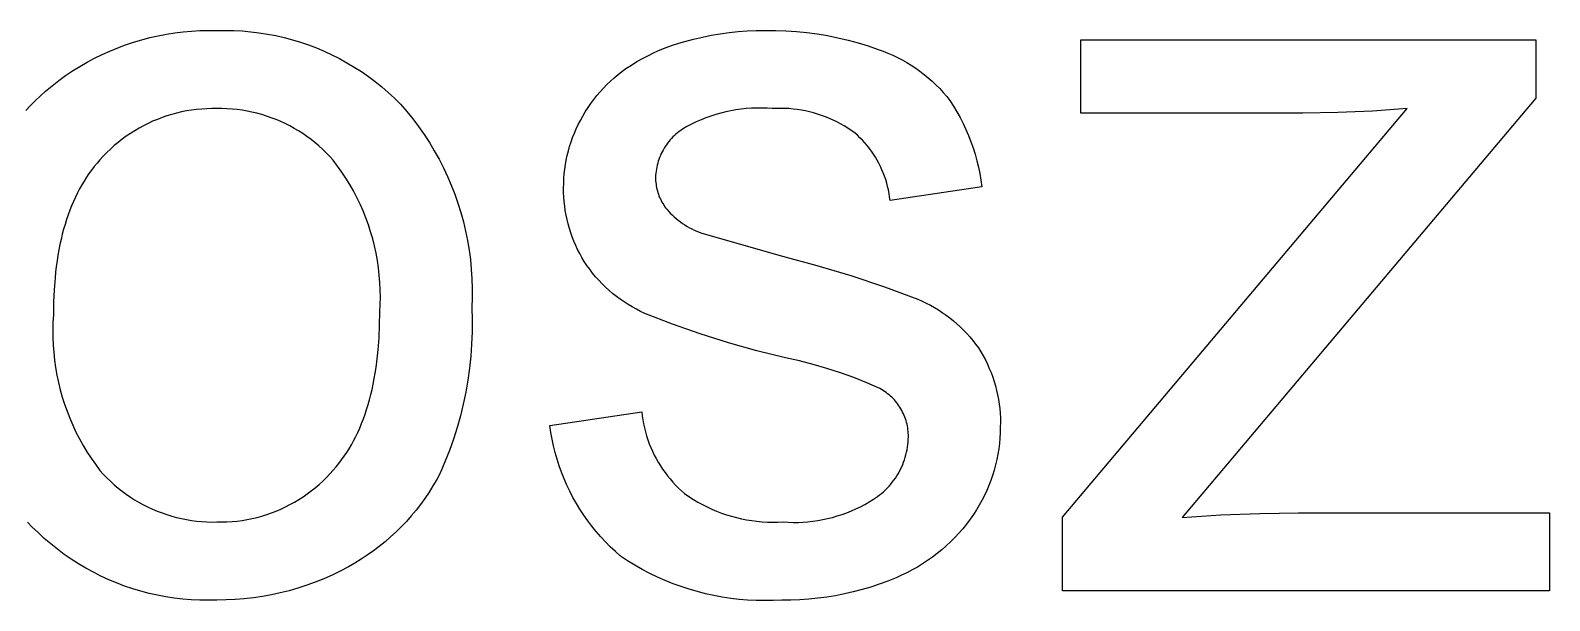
# Model space of a CAD drawing. Header units: millimetres. Extents: x -962 to 3068, y -237 to 2578.
# Drawn here: x 2024.3 to 2077.6, y -60.5 to -40.5 of the extents above; entities that cross this region are included whole.
import ezdxf

# ---------------------------------------------------------------- set-up
doc = ezdxf.new("R2010")
doc.units = ezdxf.units.MM
doc.header["$MEASUREMENT"] = 0
doc.layers.add('Domyślny', color=7, linetype='Continuous', true_color=0x000000)

msp = doc.modelspace()

# ---------------------------------------------------------------- linework, layer by layer
at = {"layer": 'Domyślny'}
for p, q in [((2027.636, -41.037), (2027.917, -40.942)), ((2027.917, -40.942), (2028.201, -40.858)), ((2028.201, -40.858), (2028.487, -40.782)), ((2028.487, -40.782), (2028.776, -40.717)), ((2028.776, -40.717), (2029.067, -40.661)), ((2029.067, -40.661), (2029.36, -40.615)), ((2029.36, -40.615), (2029.654, -40.578)), ((2029.654, -40.578), (2029.949, -40.552)), ((2029.949, -40.552), (2030.245, -40.535)), ((2030.245, -40.535), (2030.541, -40.528)), ((2030.541, -40.528), (2030.837, -40.531)), ((2030.837, -40.531), (2031.135, -40.526)), ((2031.135, -40.526), (2031.432, -40.531)), ((2031.432, -40.531), (2031.73, -40.546)), ((2031.73, -40.546), (2032.026, -40.572)), ((2032.026, -40.572), (2032.321, -40.608)), ((2032.321, -40.608), (2032.615, -40.654)), ((2032.615, -40.654), (2032.908, -40.71)), ((2032.908, -40.71), (2033.198, -40.777)), ((2033.198, -40.777), (2033.485, -40.853)), ((2033.485, -40.853), (2033.77, -40.94)), ((2033.77, -40.94), (2034.052, -41.036)), ((2046.817, -41.051), (2047.035, -40.981)), ((2047.035, -40.981), (2047.255, -40.919)), ((2047.255, -40.919), (2047.56, -40.836)), ((2047.56, -40.836), (2047.868, -40.763)), ((2047.868, -40.763), (2048.178, -40.7)), ((2048.178, -40.7), (2048.489, -40.646)), ((2048.489, -40.646), (2048.802, -40.603)), ((2048.802, -40.603), (2049.117, -40.57)), ((2049.117, -40.57), (2049.432, -40.547)), ((2049.432, -40.547), (2049.748, -40.534)), ((2049.748, -40.534), (2050.064, -40.531)), ((2050.064, -40.531), (2050.432, -40.53)), ((2050.432, -40.53), (2050.799, -40.541)), ((2050.799, -40.541), (2051.166, -40.565)), ((2051.166, -40.565), (2051.532, -40.601)), ((2051.532, -40.601), (2051.897, -40.65)), ((2051.897, -40.65), (2052.26, -40.71)), ((2052.26, -40.71), (2052.62, -40.783)), ((2052.62, -40.783), (2052.978, -40.868)), ((2052.978, -40.868), (2053.333, -40.965)), ((2053.333, -40.965), (2053.684, -41.073)), ((2061.139, -43.433), (2061.139, -40.854)), ((2061.139, -40.854), (2077.101, -40.854)), ((2077.101, -40.854), (2077.101, -42.909)), ((2026.287, -41.645), (2026.548, -41.505)), ((2026.548, -41.505), (2026.814, -41.375)), ((2026.814, -41.375), (2027.084, -41.253)), ((2027.084, -41.253), (2027.358, -41.14)), ((2027.358, -41.14), (2027.636, -41.037)), ((2034.052, -41.036), (2034.33, -41.142)), ((2034.33, -41.142), (2034.604, -41.258)), ((2034.604, -41.258), (2034.874, -41.383)), ((2034.874, -41.383), (2035.139, -41.518)), ((2035.139, -41.518), (2035.4, -41.661)), ((2045.572, -41.623), (2045.771, -41.51)), ((2045.771, -41.51), (2045.974, -41.404)), ((2045.974, -41.404), (2046.18, -41.305)), ((2046.18, -41.305), (2046.39, -41.213)), ((2046.39, -41.213), (2046.602, -41.129)), ((2046.602, -41.129), (2046.817, -41.051)), ((2053.684, -41.073), (2054.032, -41.194)), ((2054.032, -41.194), (2054.206, -41.256)), ((2054.206, -41.256), (2054.377, -41.324)), ((2054.377, -41.324), (2054.546, -41.398)), ((2054.546, -41.398), (2054.712, -41.478)), ((2054.712, -41.478), (2054.876, -41.564)), ((2054.876, -41.564), (2055.037, -41.655)), ((2025.532, -42.115), (2025.779, -41.95)), ((2025.779, -41.95), (2026.03, -41.793)), ((2026.03, -41.793), (2026.287, -41.645)), ((2035.4, -41.661), (2035.656, -41.814)), ((2035.656, -41.814), (2035.906, -41.975)), ((2035.906, -41.975), (2036.15, -42.145)), ((2044.776, -42.192), (2044.909, -42.08)), ((2044.909, -42.08), (2045.046, -41.972)), ((2045.046, -41.972), (2045.187, -41.869)), ((2045.187, -41.869), (2045.378, -41.743)), ((2045.378, -41.743), (2045.572, -41.623)), ((2055.037, -41.655), (2055.194, -41.751)), ((2055.194, -41.751), (2055.348, -41.853)), ((2055.348, -41.853), (2055.498, -41.96)), ((2055.498, -41.96), (2055.645, -42.072)), ((2055.645, -42.072), (2055.787, -42.189)), ((2024.829, -42.657), (2025.057, -42.469)), ((2025.057, -42.469), (2025.292, -42.288)), ((2025.292, -42.288), (2025.532, -42.115)), ((2036.15, -42.145), (2036.388, -42.323)), ((2036.388, -42.323), (2036.62, -42.51)), ((2036.62, -42.51), (2036.845, -42.704)), ((2044.281, -42.684), (2044.399, -42.555)), ((2044.399, -42.555), (2044.52, -42.43)), ((2044.52, -42.43), (2044.646, -42.309)), ((2044.646, -42.309), (2044.776, -42.192)), ((2055.787, -42.189), (2055.926, -42.311)), ((2055.926, -42.311), (2056.06, -42.438)), ((2056.06, -42.438), (2056.19, -42.569)), ((2056.19, -42.569), (2056.316, -42.704)), ((2024.137, -43.34), (2024.302, -43.161)), ((2024.302, -43.161), (2024.472, -42.988)), ((2024.472, -42.988), (2024.647, -42.82)), ((2024.647, -42.82), (2024.829, -42.657)), ((2036.845, -42.704), (2037.064, -42.906)), ((2037.064, -42.906), (2037.275, -43.116)), ((2037.275, -43.116), (2037.496, -43.371)), ((2043.856, -43.236), (2043.955, -43.093)), ((2043.955, -43.093), (2044.059, -42.953)), ((2044.059, -42.953), (2044.168, -42.817)), ((2044.168, -42.817), (2044.281, -42.684)), ((2056.316, -42.704), (2056.437, -42.844)), ((2056.437, -42.844), (2056.552, -42.987)), ((2056.552, -42.987), (2056.677, -43.183)), ((2077.101, -42.909), (2066.585, -55.385)), ((2028.749, -43.649), (2028.585, -43.718)), ((2028.916, -43.586), (2028.749, -43.649)), ((2029.084, -43.528), (2028.916, -43.586)), ((2029.254, -43.476), (2029.084, -43.528)), ((2029.426, -43.43), (2029.254, -43.476)), ((2029.6, -43.39), (2029.426, -43.43)), ((2029.774, -43.355), (2029.6, -43.39)), ((2029.95, -43.326), (2029.774, -43.355)), ((2030.126, -43.303), (2029.95, -43.326)), ((2030.304, -43.287), (2030.126, -43.303)), ((2030.481, -43.276), (2030.304, -43.287)), ((2030.659, -43.271), (2030.481, -43.276)), ((2030.837, -43.272), (2030.659, -43.271)), ((2031.014, -43.272), (2030.837, -43.272)), ((2031.191, -43.277), (2031.014, -43.272)), ((2031.368, -43.289), (2031.191, -43.277)), ((2031.544, -43.307), (2031.368, -43.289)), ((2031.72, -43.33), (2031.544, -43.307)), ((2031.894, -43.359), (2031.72, -43.33)), ((2032.068, -43.394), (2031.894, -43.359)), ((2032.24, -43.435), (2032.068, -43.394)), ((2032.411, -43.482), (2032.24, -43.435)), ((2032.58, -43.535), (2032.411, -43.482)), ((2032.747, -43.593), (2032.58, -43.535)), ((2032.913, -43.656), (2032.747, -43.593)), ((2033.076, -43.726), (2032.913, -43.656)), ((2037.496, -43.371), (2037.709, -43.634)), ((2037.709, -43.634), (2037.912, -43.903)), ((2043.512, -43.832), (2043.587, -43.685)), ((2043.587, -43.685), (2043.672, -43.533)), ((2043.672, -43.533), (2043.761, -43.383)), ((2043.761, -43.383), (2043.856, -43.236)), ((2047.819, -43.666), (2047.652, -43.74)), ((2047.989, -43.598), (2047.819, -43.666)), ((2048.16, -43.536), (2047.989, -43.598)), ((2048.334, -43.48), (2048.16, -43.536)), ((2048.509, -43.43), (2048.334, -43.48)), ((2048.687, -43.386), (2048.509, -43.43)), ((2048.865, -43.349), (2048.687, -43.386)), ((2049.045, -43.317), (2048.865, -43.349)), ((2049.226, -43.292), (2049.045, -43.317)), ((2049.407, -43.273), (2049.226, -43.292)), ((2049.589, -43.26), (2049.407, -43.273)), ((2049.772, -43.254), (2049.589, -43.26)), ((2049.954, -43.253), (2049.772, -43.254)), ((2050.136, -43.26), (2049.954, -43.253)), ((2050.319, -43.272), (2050.136, -43.26)), ((2050.465, -43.265), (2050.319, -43.272)), ((2050.611, -43.263), (2050.465, -43.265)), ((2050.758, -43.266), (2050.611, -43.263)), ((2050.904, -43.274), (2050.758, -43.266)), ((2051.05, -43.287), (2050.904, -43.274)), ((2051.196, -43.304), (2051.05, -43.287)), ((2051.341, -43.327), (2051.196, -43.304)), ((2051.485, -43.354), (2051.341, -43.327)), ((2051.628, -43.386), (2051.485, -43.354)), ((2051.77, -43.423), (2051.628, -43.386)), ((2051.91, -43.464), (2051.77, -43.423)), ((2052.049, -43.51), (2051.91, -43.464)), ((2052.187, -43.561), (2052.049, -43.51)), ((2052.322, -43.616), (2052.187, -43.561)), ((2052.456, -43.676), (2052.322, -43.616)), ((2052.588, -43.74), (2052.456, -43.676)), ((2056.677, -43.183), (2056.796, -43.383)), ((2056.796, -43.383), (2056.908, -43.587)), ((2056.908, -43.587), (2057.013, -43.795)), ((2060.494, -57.619), (2072.586, -43.272)), ((2068.933, -43.433), (2061.139, -43.433)), ((2070.152, -43.411), (2068.933, -43.433)), ((2071.37, -43.357), (2070.152, -43.411)), ((2072.586, -43.272), (2071.37, -43.357)), ((2027.804, -44.142), (2027.657, -44.243)), ((2027.955, -44.047), (2027.804, -44.142)), ((2028.108, -43.957), (2027.955, -44.047)), ((2028.264, -43.872), (2028.108, -43.957)), ((2028.424, -43.792), (2028.264, -43.872)), ((2028.585, -43.718), (2028.424, -43.792)), ((2033.236, -43.8), (2033.076, -43.726)), ((2033.394, -43.88), (2033.236, -43.8)), ((2033.549, -43.965), (2033.394, -43.88)), ((2033.702, -44.056), (2033.549, -43.965)), ((2033.851, -44.151), (2033.702, -44.056)), ((2033.997, -44.252), (2033.851, -44.151)), ((2037.912, -43.903), (2038.106, -44.18)), ((2038.106, -44.18), (2038.29, -44.463)), ((2043.315, -44.285), (2043.376, -44.132)), ((2043.376, -44.132), (2043.441, -43.981)), ((2043.441, -43.981), (2043.512, -43.832)), ((2046.886, -44.218), (2046.835, -44.268)), ((2046.94, -44.169), (2046.886, -44.218)), ((2046.994, -44.123), (2046.94, -44.169)), ((2047.051, -44.078), (2046.994, -44.123)), ((2047.109, -44.036), (2047.051, -44.078)), ((2047.168, -43.995), (2047.109, -44.036)), ((2047.327, -43.904), (2047.168, -43.995)), ((2047.488, -43.819), (2047.327, -43.904)), ((2047.652, -43.74), (2047.488, -43.819)), ((2052.717, -43.809), (2052.588, -43.74)), ((2052.845, -43.881), (2052.717, -43.809)), ((2052.969, -43.958), (2052.845, -43.881)), ((2053.091, -44.04), (2052.969, -43.958)), ((2053.211, -44.125), (2053.091, -44.04)), ((2053.304, -44.208), (2053.211, -44.125)), ((2053.394, -44.294), (2053.304, -44.208)), ((2057.013, -43.795), (2057.111, -44.005)), ((2057.111, -44.005), (2057.202, -44.219)), ((2057.202, -44.219), (2057.287, -44.436)), ((2027.105, -44.692), (2026.977, -44.815)), ((2027.237, -44.572), (2027.105, -44.692)), ((2027.374, -44.458), (2027.237, -44.572)), ((2027.514, -44.348), (2027.374, -44.458)), ((2027.657, -44.243), (2027.514, -44.348)), ((2034.139, -44.357), (2033.997, -44.252)), ((2034.278, -44.467), (2034.139, -44.357)), ((2034.413, -44.582), (2034.278, -44.467)), ((2034.544, -44.701), (2034.413, -44.582)), ((2034.671, -44.824), (2034.544, -44.701)), ((2038.29, -44.463), (2038.464, -44.752)), ((2038.464, -44.752), (2038.629, -45.047)), ((2043.125, -44.916), (2043.165, -44.756)), ((2043.165, -44.756), (2043.21, -44.598)), ((2043.21, -44.598), (2043.26, -44.441)), ((2043.26, -44.441), (2043.315, -44.285)), ((2046.489, -44.726), (2046.456, -44.79)), ((2046.526, -44.664), (2046.489, -44.726)), ((2046.564, -44.603), (2046.526, -44.664)), ((2046.604, -44.543), (2046.564, -44.603)), ((2046.646, -44.485), (2046.604, -44.543)), ((2046.691, -44.428), (2046.646, -44.485)), ((2046.737, -44.373), (2046.691, -44.428)), ((2046.785, -44.32), (2046.737, -44.373)), ((2046.835, -44.268), (2046.785, -44.32)), ((2053.481, -44.383), (2053.394, -44.294)), ((2053.565, -44.475), (2053.481, -44.383)), ((2053.645, -44.57), (2053.565, -44.475)), ((2053.723, -44.667), (2053.645, -44.57)), ((2053.797, -44.768), (2053.723, -44.667)), ((2057.287, -44.436), (2057.364, -44.655)), ((2057.364, -44.655), (2057.434, -44.877)), ((2026.633, -45.189), (2026.536, -45.307)), ((2026.733, -45.075), (2026.633, -45.189)), ((2026.853, -44.943), (2026.733, -45.075)), ((2026.977, -44.815), (2026.853, -44.943)), ((2034.794, -44.952), (2034.671, -44.824)), ((2034.912, -45.083), (2034.794, -44.952)), ((2035.069, -45.289), (2034.912, -45.083)), ((2035.22, -45.501), (2035.069, -45.289)), ((2038.629, -45.047), (2038.783, -45.348)), ((2043.039, -45.403), (2043.062, -45.24)), ((2043.062, -45.24), (2043.091, -45.078)), ((2043.091, -45.078), (2043.125, -44.916)), ((2046.281, -45.261), (2046.266, -45.331)), ((2046.299, -45.191), (2046.281, -45.261)), ((2046.319, -45.122), (2046.299, -45.191)), ((2046.342, -45.054), (2046.319, -45.122)), ((2046.367, -44.986), (2046.342, -45.054)), ((2046.394, -44.92), (2046.367, -44.986)), ((2046.424, -44.854), (2046.394, -44.92)), ((2046.456, -44.79), (2046.424, -44.854)), ((2053.867, -44.87), (2053.797, -44.768)), ((2053.934, -44.975), (2053.867, -44.87)), ((2053.997, -45.083), (2053.934, -44.975)), ((2054.057, -45.192), (2053.997, -45.083)), ((2054.112, -45.303), (2054.057, -45.192)), ((2057.434, -44.877), (2057.496, -45.101)), ((2057.496, -45.101), (2057.551, -45.326)), ((2026.179, -45.815), (2026.098, -45.951)), ((2026.264, -45.683), (2026.179, -45.815)), ((2026.351, -45.554), (2026.264, -45.683)), ((2026.442, -45.429), (2026.351, -45.554)), ((2026.536, -45.307), (2026.442, -45.429)), ((2035.363, -45.717), (2035.22, -45.501)), ((2035.499, -45.938), (2035.363, -45.717)), ((2038.783, -45.348), (2038.926, -45.653)), ((2038.926, -45.653), (2039.06, -45.963)), ((2043.002, -45.896), (2043.009, -45.731)), ((2043.009, -45.731), (2043.021, -45.567)), ((2043.021, -45.567), (2043.039, -45.403)), ((2046.228, -45.616), (2046.225, -45.688)), ((2046.225, -45.688), (2046.225, -45.748)), ((2046.225, -45.748), (2046.228, -45.808)), ((2046.234, -45.544), (2046.228, -45.616)), ((2046.228, -45.808), (2046.233, -45.868)), ((2046.242, -45.473), (2046.234, -45.544)), ((2046.253, -45.402), (2046.242, -45.473)), ((2046.266, -45.331), (2046.253, -45.402)), ((2054.164, -45.417), (2054.112, -45.303)), ((2054.212, -45.532), (2054.164, -45.417)), ((2054.256, -45.648), (2054.212, -45.532)), ((2054.296, -45.766), (2054.256, -45.648)), ((2054.332, -45.886), (2054.296, -45.766)), ((2057.551, -45.326), (2057.599, -45.554)), ((2057.599, -45.554), (2057.639, -45.783)), ((2057.639, -45.783), (2057.672, -46.013)), ((2025.945, -46.234), (2025.874, -46.381)), ((2026.02, -46.091), (2025.945, -46.234)), ((2026.098, -45.951), (2026.02, -46.091)), ((2035.627, -46.163), (2035.499, -45.938)), ((2035.747, -46.393), (2035.627, -46.163)), ((2039.06, -45.963), (2039.182, -46.278)), ((2039.182, -46.278), (2039.294, -46.597)), ((2043, -46.061), (2043.002, -45.896)), ((2043.001, -46.22), (2043, -46.061)), ((2043.008, -46.38), (2043.001, -46.22)), ((2046.233, -45.868), (2046.24, -45.928)), ((2046.24, -45.928), (2046.249, -45.987)), ((2046.249, -45.987), (2046.26, -46.046)), ((2046.26, -46.046), (2046.273, -46.105)), ((2046.273, -46.105), (2046.288, -46.163)), ((2046.288, -46.163), (2046.305, -46.22)), ((2046.305, -46.22), (2046.323, -46.277)), ((2046.323, -46.277), (2046.344, -46.334)), ((2046.344, -46.334), (2046.367, -46.389)), ((2054.363, -46.006), (2054.332, -45.886)), ((2054.391, -46.128), (2054.363, -46.006)), ((2054.414, -46.25), (2054.391, -46.128)), ((2054.433, -46.373), (2054.414, -46.25)), ((2057.672, -46.013), (2054.448, -46.497)), ((2025.678, -46.842), (2025.619, -47.004)), ((2025.74, -46.685), (2025.678, -46.842)), ((2025.805, -46.531), (2025.74, -46.685)), ((2025.874, -46.381), (2025.805, -46.531)), ((2035.86, -46.626), (2035.747, -46.393)), ((2035.965, -46.863), (2035.86, -46.626)), ((2036.062, -47.104), (2035.965, -46.863)), ((2039.294, -46.597), (2039.394, -46.919)), ((2043.02, -46.539), (2043.008, -46.38)), ((2043.037, -46.697), (2043.02, -46.539)), ((2043.059, -46.855), (2043.037, -46.697)), ((2043.087, -47.012), (2043.059, -46.855)), ((2046.367, -46.389), (2046.392, -46.444)), ((2046.392, -46.444), (2046.418, -46.498)), ((2046.418, -46.498), (2046.447, -46.551)), ((2046.447, -46.551), (2046.477, -46.603)), ((2046.477, -46.603), (2046.509, -46.654)), ((2046.509, -46.654), (2046.543, -46.703)), ((2046.543, -46.703), (2046.578, -46.752)), ((2046.578, -46.752), (2046.615, -46.799)), ((2046.615, -46.799), (2046.677, -46.87)), ((2046.677, -46.87), (2046.742, -46.939)), ((2054.448, -46.497), (2054.433, -46.373)), ((2025.511, -47.337), (2025.462, -47.508)), ((2025.563, -47.168), (2025.511, -47.337)), ((2025.619, -47.004), (2025.563, -47.168)), ((2036.15, -47.347), (2036.062, -47.104)), ((2036.231, -47.594), (2036.15, -47.347)), ((2039.394, -46.919), (2039.484, -47.245)), ((2039.484, -47.245), (2039.562, -47.573)), ((2043.12, -47.168), (2043.087, -47.012)), ((2043.158, -47.323), (2043.12, -47.168)), ((2043.201, -47.476), (2043.158, -47.323)), ((2046.742, -46.939), (2046.809, -47.006)), ((2046.809, -47.006), (2046.877, -47.07)), ((2046.877, -47.07), (2046.948, -47.133)), ((2046.948, -47.133), (2047.021, -47.192)), ((2047.021, -47.192), (2047.096, -47.25)), ((2047.096, -47.25), (2047.173, -47.305)), ((2047.173, -47.305), (2047.252, -47.357)), ((2047.252, -47.357), (2047.332, -47.406)), ((2047.332, -47.406), (2047.414, -47.453)), ((2025.372, -47.863), (2025.333, -48.046)), ((2025.415, -47.684), (2025.372, -47.863)), ((2025.462, -47.508), (2025.415, -47.684)), ((2036.303, -47.843), (2036.231, -47.594)), ((2036.366, -48.094), (2036.303, -47.843)), ((2039.562, -47.573), (2039.629, -47.904)), ((2039.629, -47.904), (2039.684, -48.237)), ((2043.249, -47.628), (2043.201, -47.476)), ((2043.303, -47.779), (2043.249, -47.628)), ((2043.361, -47.927), (2043.303, -47.779)), ((2043.424, -48.073), (2043.361, -47.927)), ((2047.414, -47.453), (2047.498, -47.497)), ((2047.498, -47.497), (2047.582, -47.539)), ((2047.582, -47.539), (2047.669, -47.577)), ((2047.669, -47.577), (2047.756, -47.613)), ((2047.756, -47.613), (2047.845, -47.645)), ((2047.845, -47.645), (2050.676, -48.457)), ((2025.263, -48.422), (2025.232, -48.615)), ((2025.296, -48.232), (2025.263, -48.422)), ((2025.333, -48.046), (2025.296, -48.232)), ((2036.421, -48.348), (2036.366, -48.094)), ((2036.468, -48.603), (2036.421, -48.348)), ((2039.684, -48.237), (2039.728, -48.572)), ((2043.492, -48.218), (2043.424, -48.073)), ((2043.565, -48.359), (2043.492, -48.218)), ((2043.642, -48.499), (2043.565, -48.359)), ((2050.676, -48.457), (2051.881, -48.778)), ((2025.181, -49.013), (2025.161, -49.217)), ((2025.205, -48.812), (2025.181, -49.013)), ((2025.232, -48.615), (2025.205, -48.812)), ((2036.506, -48.859), (2036.468, -48.603)), ((2036.535, -49.117), (2036.506, -48.859)), ((2039.728, -48.572), (2039.761, -48.908)), ((2039.761, -48.908), (2039.782, -49.245)), ((2043.724, -48.636), (2043.642, -48.499)), ((2043.817, -48.775), (2043.724, -48.636)), ((2043.914, -48.911), (2043.817, -48.775)), ((2044.016, -49.044), (2043.914, -48.911)), ((2051.881, -48.778), (2053.075, -49.136)), ((2025.161, -49.217), (2025.129, -49.636)), ((2036.556, -49.375), (2036.535, -49.117)), ((2036.568, -49.634), (2036.556, -49.375)), ((2039.782, -49.245), (2039.791, -49.583)), ((2044.123, -49.173), (2044.016, -49.044)), ((2044.233, -49.298), (2044.123, -49.173)), ((2044.348, -49.42), (2044.233, -49.298)), ((2044.468, -49.537), (2044.348, -49.42)), ((2044.591, -49.65), (2044.468, -49.537)), ((2053.075, -49.136), (2054.257, -49.533)), ((2054.257, -49.533), (2055.426, -49.966)), ((2025.11, -50.07), (2025.103, -50.517)), ((2025.129, -49.636), (2025.11, -50.07)), ((2036.565, -50.153), (2036.571, -49.893)), ((2036.571, -49.893), (2036.568, -49.634)), ((2039.789, -49.92), (2039.776, -50.258)), ((2039.791, -49.583), (2039.789, -49.92)), ((2044.718, -49.759), (2044.591, -49.65)), ((2044.849, -49.864), (2044.718, -49.759)), ((2044.983, -49.964), (2044.849, -49.864)), ((2045.12, -50.059), (2044.983, -49.964)), ((2045.261, -50.149), (2045.12, -50.059)), ((2055.426, -49.966), (2055.575, -50.03)), ((2055.575, -50.03), (2055.722, -50.1)), ((2025.103, -50.517), (2025.088, -50.782)), ((2036.545, -50.87), (2036.551, -50.412)), ((2036.551, -50.412), (2036.565, -50.153)), ((2039.776, -50.258), (2039.788, -50.684)), ((2045.405, -50.235), (2045.261, -50.149)), ((2045.552, -50.315), (2045.405, -50.235)), ((2045.701, -50.391), (2045.552, -50.315)), ((2045.853, -50.461), (2045.701, -50.391)), ((2046.817, -50.838), (2045.853, -50.461)), ((2055.722, -50.1), (2055.866, -50.174)), ((2055.866, -50.174), (2056.008, -50.254)), ((2056.008, -50.254), (2056.147, -50.338)), ((2056.147, -50.338), (2056.283, -50.426)), ((2056.283, -50.426), (2056.416, -50.519)), ((2056.416, -50.519), (2056.546, -50.617)), ((2056.546, -50.617), (2056.672, -50.718)), ((2025.088, -50.782), (2025.081, -51.046)), ((2025.081, -51.046), (2025.082, -51.311)), ((2036.525, -51.314), (2036.545, -50.87)), ((2039.787, -51.11), (2039.771, -51.536)), ((2039.788, -50.684), (2039.787, -51.11)), ((2047.793, -51.183), (2046.817, -50.838)), ((2056.672, -50.718), (2056.795, -50.824)), ((2056.795, -50.824), (2056.914, -50.934)), ((2056.914, -50.934), (2057.03, -51.048)), ((2057.03, -51.048), (2057.142, -51.166)), ((2025.082, -51.311), (2025.093, -51.575)), ((2025.093, -51.575), (2025.113, -51.839)), ((2036.494, -51.744), (2036.525, -51.314)), ((2039.771, -51.536), (2039.741, -51.961)), ((2048.78, -51.496), (2047.793, -51.183)), ((2049.777, -51.776), (2048.78, -51.496)), ((2057.142, -51.166), (2057.249, -51.288)), ((2057.249, -51.288), (2057.353, -51.412)), ((2057.353, -51.412), (2057.452, -51.541)), ((2057.452, -51.541), (2057.547, -51.672)), ((2057.547, -51.672), (2057.634, -51.811)), ((2025.113, -51.839), (2025.141, -52.102)), ((2025.141, -52.102), (2025.178, -52.364)), ((2036.422, -52.359), (2036.449, -52.158)), ((2036.449, -52.158), (2036.494, -51.744)), ((2039.741, -51.961), (2039.697, -52.385)), ((2050.782, -52.024), (2049.777, -51.776)), ((2051.269, -52.13), (2050.782, -52.024)), ((2051.753, -52.252), (2051.269, -52.13)), ((2057.634, -51.811), (2057.715, -51.952)), ((2057.715, -51.952), (2057.792, -52.095)), ((2057.792, -52.095), (2057.864, -52.242)), ((2025.178, -52.364), (2025.224, -52.625)), ((2025.224, -52.625), (2025.278, -52.884)), ((2036.322, -52.941), (2036.358, -52.751)), ((2036.358, -52.751), (2036.392, -52.557)), ((2036.392, -52.557), (2036.422, -52.359)), ((2039.697, -52.385), (2039.639, -52.807)), ((2052.232, -52.391), (2051.753, -52.252)), ((2052.707, -52.545), (2052.232, -52.391)), ((2053.175, -52.715), (2052.707, -52.545)), ((2053.638, -52.901), (2053.175, -52.715)), ((2057.864, -52.242), (2057.931, -52.39)), ((2057.931, -52.39), (2057.992, -52.541)), ((2057.992, -52.541), (2058.049, -52.694)), ((2058.049, -52.694), (2058.1, -52.848)), ((2025.278, -52.884), (2025.341, -53.141)), ((2025.341, -53.141), (2025.412, -53.396)), ((2036.239, -53.31), (2036.282, -53.128)), ((2036.282, -53.128), (2036.322, -52.941)), ((2039.566, -53.227), (2039.479, -53.645)), ((2039.639, -52.807), (2039.566, -53.227)), ((2054.095, -53.102), (2053.638, -52.901)), ((2054.151, -53.134), (2054.095, -53.102)), ((2054.206, -53.167), (2054.151, -53.134)), ((2054.26, -53.203), (2054.206, -53.167)), ((2054.313, -53.24), (2054.26, -53.203)), ((2054.365, -53.279), (2054.313, -53.24)), ((2054.415, -53.32), (2054.365, -53.279)), ((2058.1, -52.848), (2058.147, -53.004)), ((2058.147, -53.004), (2058.187, -53.162)), ((2058.187, -53.162), (2058.223, -53.321)), ((2025.412, -53.396), (2025.492, -53.648)), ((2025.492, -53.648), (2025.581, -53.897)), ((2036.091, -53.836), (2036.143, -53.665)), ((2036.143, -53.665), (2036.193, -53.49)), ((2036.193, -53.49), (2036.239, -53.31)), ((2039.479, -53.645), (2039.378, -54.059)), ((2054.463, -53.362), (2054.415, -53.32)), ((2054.511, -53.406), (2054.463, -53.362)), ((2054.556, -53.452), (2054.511, -53.406)), ((2054.6, -53.499), (2054.556, -53.452)), ((2054.643, -53.548), (2054.6, -53.499)), ((2054.684, -53.598), (2054.643, -53.548)), ((2054.723, -53.649), (2054.684, -53.598)), ((2054.76, -53.702), (2054.723, -53.649)), ((2054.796, -53.756), (2054.76, -53.702)), ((2054.829, -53.811), (2054.796, -53.756)), ((2054.861, -53.867), (2054.829, -53.811)), ((2058.223, -53.321), (2058.253, -53.481)), ((2058.253, -53.481), (2058.277, -53.642)), ((2058.277, -53.642), (2058.296, -53.804)), ((2058.296, -53.804), (2058.31, -53.966)), ((2025.581, -53.897), (2025.677, -54.144)), ((2025.677, -54.144), (2025.782, -54.387)), ((2035.849, -54.486), (2035.914, -54.329)), ((2035.914, -54.329), (2035.976, -54.168)), ((2035.976, -54.168), (2036.035, -54.004)), ((2036.035, -54.004), (2036.091, -53.836)), ((2039.378, -54.059), (2039.264, -54.469)), ((2042.516, -54.397), (2045.741, -53.913)), ((2045.741, -53.913), (2045.757, -54.057)), ((2045.757, -54.057), (2045.779, -54.2)), ((2045.779, -54.2), (2045.805, -54.342)), ((2045.805, -54.342), (2045.835, -54.483)), ((2054.891, -53.925), (2054.861, -53.867)), ((2054.919, -53.983), (2054.891, -53.925)), ((2054.945, -54.042), (2054.919, -53.983)), ((2054.969, -54.102), (2054.945, -54.042)), ((2054.991, -54.163), (2054.969, -54.102)), ((2055.011, -54.224), (2054.991, -54.163)), ((2055.028, -54.286), (2055.011, -54.224)), ((2055.044, -54.349), (2055.028, -54.286)), ((2055.057, -54.412), (2055.044, -54.349)), ((2058.31, -53.966), (2058.318, -54.129)), ((2058.32, -54.292), (2058.317, -54.455)), ((2058.318, -54.129), (2058.32, -54.292)), ((2025.782, -54.387), (2025.895, -54.626)), ((2025.895, -54.626), (2026.016, -54.862)), ((2026.016, -54.862), (2026.144, -55.093)), ((2035.634, -54.933), (2035.709, -54.788)), ((2035.709, -54.788), (2035.78, -54.639)), ((2035.78, -54.639), (2035.849, -54.486)), ((2039.136, -54.876), (2038.994, -55.278)), ((2039.264, -54.469), (2039.136, -54.876)), ((2042.551, -54.637), (2042.516, -54.397)), ((2042.593, -54.875), (2042.551, -54.637)), ((2042.644, -55.112), (2042.593, -54.875)), ((2045.835, -54.483), (2045.871, -54.623)), ((2045.871, -54.623), (2045.911, -54.762)), ((2045.911, -54.762), (2045.956, -54.899)), ((2055.069, -54.476), (2055.057, -54.412)), ((2055.078, -54.54), (2055.069, -54.476)), ((2055.085, -54.604), (2055.078, -54.54)), ((2055.089, -54.668), (2055.085, -54.604)), ((2055.092, -54.733), (2055.089, -54.668)), ((2055.089, -54.888), (2055.092, -54.798)), ((2055.092, -54.798), (2055.092, -54.733)), ((2058.303, -54.837), (2058.286, -55.027)), ((2058.313, -54.646), (2058.303, -54.837)), ((2058.317, -54.455), (2058.313, -54.646)), ((2026.144, -55.093), (2026.281, -55.32)), ((2026.281, -55.32), (2026.424, -55.542)), ((2035.303, -55.478), (2035.39, -55.347)), ((2035.39, -55.347), (2035.475, -55.213)), ((2035.475, -55.213), (2035.556, -55.075)), ((2035.556, -55.075), (2035.634, -54.933)), ((2038.994, -55.278), (2038.838, -55.675)), ((2042.702, -55.348), (2042.644, -55.112)), ((2042.768, -55.581), (2042.702, -55.348)), ((2045.956, -54.899), (2046.005, -55.035)), ((2046.005, -55.035), (2046.059, -55.169)), ((2046.059, -55.169), (2046.117, -55.301)), ((2046.117, -55.301), (2046.18, -55.432)), ((2055.007, -55.423), (2055.029, -55.335)), ((2055.029, -55.335), (2055.047, -55.247)), ((2055.047, -55.247), (2055.062, -55.158)), ((2055.062, -55.158), (2055.074, -55.068)), ((2055.074, -55.068), (2055.083, -54.978)), ((2055.083, -54.978), (2055.089, -54.888)), ((2058.232, -55.406), (2058.195, -55.593)), ((2058.262, -55.217), (2058.232, -55.406)), ((2058.286, -55.027), (2058.262, -55.217)), ((2066.585, -55.385), (2064.701, -57.622)), ((2026.424, -55.542), (2026.575, -55.759)), ((2026.575, -55.759), (2026.733, -55.972)), ((2034.921, -55.963), (2035.021, -55.847)), ((2035.021, -55.847), (2035.118, -55.728)), ((2035.118, -55.728), (2035.212, -55.605)), ((2035.212, -55.605), (2035.303, -55.478)), ((2038.838, -55.675), (2038.67, -56.066)), ((2042.842, -55.811), (2042.768, -55.581)), ((2042.924, -56.039), (2042.842, -55.811)), ((2046.18, -55.432), (2046.247, -55.56)), ((2046.247, -55.56), (2046.318, -55.685)), ((2046.318, -55.685), (2046.394, -55.809)), ((2046.394, -55.809), (2046.473, -55.929)), ((2046.473, -55.929), (2046.557, -56.047)), ((2054.776, -56.011), (2054.818, -55.931)), ((2054.818, -55.931), (2054.857, -55.849)), ((2054.857, -55.849), (2054.893, -55.766)), ((2054.893, -55.766), (2054.926, -55.682)), ((2054.926, -55.682), (2054.956, -55.597)), ((2054.956, -55.597), (2054.983, -55.51)), ((2054.983, -55.51), (2055.007, -55.423)), ((2058.152, -55.779), (2058.102, -55.964)), ((2058.195, -55.593), (2058.152, -55.779)), ((2026.733, -55.972), (2026.853, -56.104)), ((2026.853, -56.104), (2026.976, -56.232)), ((2026.976, -56.232), (2027.104, -56.356)), ((2027.104, -56.356), (2027.236, -56.476)), ((2027.236, -56.476), (2027.372, -56.591)), ((2034.287, -56.583), (2034.422, -56.468)), ((2034.422, -56.468), (2034.553, -56.348)), ((2034.553, -56.348), (2034.68, -56.224)), ((2034.68, -56.224), (2034.803, -56.095)), ((2034.803, -56.095), (2034.921, -55.963)), ((2038.547, -56.295), (2038.416, -56.519)), ((2038.67, -56.066), (2038.547, -56.295)), ((2043.014, -56.265), (2042.924, -56.039)), ((2043.111, -56.487), (2043.014, -56.265)), ((2046.557, -56.047), (2046.644, -56.162)), ((2046.644, -56.162), (2046.736, -56.274)), ((2046.736, -56.274), (2046.83, -56.383)), ((2046.83, -56.383), (2046.929, -56.489)), ((2054.413, -56.527), (2054.472, -56.459)), ((2054.472, -56.459), (2054.529, -56.389)), ((2054.529, -56.389), (2054.584, -56.317)), ((2054.584, -56.317), (2054.636, -56.243)), ((2054.636, -56.243), (2054.685, -56.167)), ((2054.685, -56.167), (2054.732, -56.09)), ((2054.732, -56.09), (2054.776, -56.011)), ((2057.984, -56.327), (2057.915, -56.506)), ((2058.046, -56.147), (2057.984, -56.327)), ((2058.102, -55.964), (2058.046, -56.147)), ((2027.372, -56.591), (2027.512, -56.701)), ((2027.512, -56.701), (2027.656, -56.807)), ((2027.656, -56.807), (2027.803, -56.908)), ((2027.803, -56.908), (2027.953, -57.003)), ((2027.953, -57.003), (2028.106, -57.094)), ((2033.557, -57.088), (2033.71, -56.997)), ((2033.71, -56.997), (2033.859, -56.901)), ((2033.859, -56.901), (2034.005, -56.8)), ((2034.005, -56.8), (2034.148, -56.694)), ((2034.148, -56.694), (2034.287, -56.583)), ((2038.134, -56.954), (2037.982, -57.164)), ((2038.279, -56.739), (2038.134, -56.954)), ((2038.416, -56.519), (2038.279, -56.739)), ((2043.215, -56.705), (2043.111, -56.487)), ((2043.327, -56.92), (2043.215, -56.705)), ((2043.446, -57.131), (2043.327, -56.92)), ((2046.929, -56.489), (2047.031, -56.591)), ((2047.031, -56.591), (2047.136, -56.69)), ((2047.136, -56.69), (2047.245, -56.785)), ((2047.245, -56.785), (2047.396, -56.89)), ((2047.396, -56.89), (2047.55, -56.989)), ((2047.55, -56.989), (2047.707, -57.083)), ((2053.717, -57.08), (2053.866, -56.988)), ((2053.866, -56.988), (2054.012, -56.891)), ((2054.012, -56.891), (2054.084, -56.836)), ((2054.084, -56.836), (2054.154, -56.779)), ((2054.154, -56.779), (2054.222, -56.72)), ((2054.222, -56.72), (2054.288, -56.658)), ((2054.288, -56.658), (2054.352, -56.594)), ((2054.352, -56.594), (2054.413, -56.527)), ((2057.759, -56.855), (2057.672, -57.025)), ((2057.84, -56.681), (2057.759, -56.855)), ((2057.915, -56.506), (2057.84, -56.681)), ((2028.106, -57.094), (2028.263, -57.179)), ((2028.263, -57.179), (2028.422, -57.259)), ((2028.422, -57.259), (2028.584, -57.334)), ((2028.584, -57.334), (2028.748, -57.403)), ((2028.748, -57.403), (2028.914, -57.467)), ((2028.914, -57.467), (2029.083, -57.525)), ((2029.083, -57.525), (2029.253, -57.577)), ((2032.416, -57.574), (2032.586, -57.521)), ((2032.586, -57.521), (2032.753, -57.463)), ((2032.753, -57.463), (2032.919, -57.399)), ((2032.919, -57.399), (2033.082, -57.329)), ((2033.082, -57.329), (2033.243, -57.254)), ((2033.243, -57.254), (2033.402, -57.174)), ((2033.402, -57.174), (2033.557, -57.088)), ((2037.823, -57.369), (2037.657, -57.569)), ((2037.982, -57.164), (2037.823, -57.369)), ((2043.572, -57.338), (2043.446, -57.131)), ((2043.705, -57.541), (2043.572, -57.338)), ((2043.844, -57.739), (2043.705, -57.541)), ((2047.707, -57.083), (2047.867, -57.171)), ((2047.867, -57.171), (2048.031, -57.254)), ((2048.031, -57.254), (2048.197, -57.331)), ((2048.197, -57.331), (2048.365, -57.403)), ((2048.365, -57.403), (2048.536, -57.469)), ((2048.536, -57.469), (2048.709, -57.528)), ((2048.709, -57.528), (2048.885, -57.582)), ((2052.599, -57.573), (2052.765, -57.519)), ((2052.765, -57.519), (2052.93, -57.46)), ((2052.93, -57.46), (2053.092, -57.395)), ((2053.092, -57.395), (2053.252, -57.324)), ((2053.252, -57.324), (2053.41, -57.248)), ((2053.41, -57.248), (2053.565, -57.166)), ((2053.565, -57.166), (2053.717, -57.08)), ((2057.376, -57.516), (2057.256, -57.687)), ((2057.48, -57.356), (2057.376, -57.516)), ((2057.579, -57.192), (2057.48, -57.356)), ((2057.672, -57.025), (2057.579, -57.192)), ((2064.701, -57.622), (2066.057, -57.534)), ((2066.057, -57.534), (2067.415, -57.481)), ((2067.415, -57.481), (2068.774, -57.46)), ((2068.774, -57.46), (2077.584, -57.46)), ((2077.584, -57.46), (2077.584, -60.201)), ((2024.351, -57.948), (2024.199, -57.785)), ((2024.564, -58.158), (2024.351, -57.948)), ((2029.253, -57.577), (2029.425, -57.624)), ((2029.425, -57.624), (2029.599, -57.664)), ((2029.599, -57.664), (2029.773, -57.699)), ((2029.773, -57.699), (2029.949, -57.728)), ((2029.949, -57.728), (2030.126, -57.751)), ((2030.126, -57.751), (2030.303, -57.768)), ((2030.303, -57.768), (2030.481, -57.779)), ((2030.481, -57.779), (2030.659, -57.784)), ((2030.659, -57.784), (2030.837, -57.783)), ((2030.837, -57.783), (2031.015, -57.783)), ((2031.015, -57.783), (2031.192, -57.778)), ((2031.192, -57.778), (2031.37, -57.767)), ((2031.37, -57.767), (2031.546, -57.749)), ((2031.546, -57.749), (2031.722, -57.726)), ((2031.722, -57.726), (2031.898, -57.697)), ((2031.898, -57.697), (2032.072, -57.661)), ((2032.072, -57.661), (2032.245, -57.62)), ((2032.245, -57.62), (2032.416, -57.574)), ((2037.307, -57.952), (2037.122, -58.134)), ((2037.485, -57.763), (2037.307, -57.952)), ((2037.657, -57.569), (2037.485, -57.763)), ((2043.991, -57.932), (2043.844, -57.739)), ((2044.143, -58.12), (2043.991, -57.932)), ((2048.885, -57.582), (2049.061, -57.63)), ((2049.061, -57.63), (2049.24, -57.672)), ((2049.24, -57.672), (2049.419, -57.708)), ((2049.419, -57.708), (2049.6, -57.737)), ((2049.6, -57.737), (2049.782, -57.76)), ((2049.782, -57.76), (2049.964, -57.777)), ((2049.964, -57.777), (2050.147, -57.788)), ((2050.147, -57.788), (2050.33, -57.793)), ((2050.33, -57.793), (2050.513, -57.791)), ((2050.513, -57.791), (2050.696, -57.783)), ((2050.696, -57.783), (2050.871, -57.793)), ((2050.871, -57.793), (2051.046, -57.798)), ((2051.046, -57.798), (2051.221, -57.797)), ((2051.221, -57.797), (2051.396, -57.79)), ((2051.396, -57.79), (2051.57, -57.776)), ((2051.57, -57.776), (2051.744, -57.757)), ((2051.744, -57.757), (2051.918, -57.732)), ((2051.918, -57.732), (2052.09, -57.701)), ((2052.09, -57.701), (2052.261, -57.664)), ((2052.261, -57.664), (2052.431, -57.622)), ((2052.431, -57.622), (2052.599, -57.573)), ((2056.999, -58.018), (2056.862, -58.176)), ((2057.131, -57.855), (2056.999, -58.018)), ((2057.256, -57.687), (2057.131, -57.855)), ((2060.494, -60.201), (2060.494, -57.619)), ((2024.785, -58.361), (2024.564, -58.158)), ((2025.012, -58.556), (2024.785, -58.361)), ((2025.246, -58.743), (2025.012, -58.556)), ((2036.735, -58.48), (2036.534, -58.643)), ((2036.932, -58.31), (2036.735, -58.48)), ((2037.122, -58.134), (2036.932, -58.31)), ((2044.302, -58.303), (2044.143, -58.12)), ((2044.467, -58.481), (2044.302, -58.303)), ((2044.638, -58.652), (2044.467, -58.481)), ((2056.572, -58.478), (2056.42, -58.621)), ((2056.72, -58.329), (2056.572, -58.478)), ((2056.862, -58.176), (2056.72, -58.329)), ((2025.486, -58.922), (2025.246, -58.743)), ((2025.732, -59.092), (2025.486, -58.922)), ((2025.984, -59.254), (2025.732, -59.092)), ((2035.897, -59.091), (2035.676, -59.226)), ((2036.114, -58.949), (2035.897, -59.091)), ((2036.327, -58.799), (2036.114, -58.949)), ((2036.534, -58.643), (2036.327, -58.799)), ((2044.815, -58.818), (2044.638, -58.652)), ((2044.997, -58.978), (2044.815, -58.818)), ((2045.246, -59.143), (2044.997, -58.978)), ((2045.5, -59.299), (2045.246, -59.143)), ((2055.764, -59.14), (2055.589, -59.255)), ((2055.934, -59.019), (2055.764, -59.14)), ((2056.101, -58.892), (2055.934, -59.019)), ((2056.263, -58.759), (2056.101, -58.892)), ((2056.42, -58.621), (2056.263, -58.759)), ((2026.242, -59.407), (2025.984, -59.254)), ((2026.505, -59.55), (2026.242, -59.407)), ((2026.772, -59.685), (2026.505, -59.55)), ((2034.878, -59.645), (2034.585, -59.775)), ((2035.167, -59.504), (2034.878, -59.645)), ((2035.45, -59.354), (2035.167, -59.504)), ((2035.676, -59.226), (2035.45, -59.354)), ((2045.759, -59.447), (2045.5, -59.299)), ((2046.023, -59.586), (2045.759, -59.447)), ((2046.292, -59.716), (2046.023, -59.586)), ((2054.854, -59.654), (2054.662, -59.738)), ((2055.042, -59.564), (2054.854, -59.654)), ((2055.228, -59.467), (2055.042, -59.564)), ((2055.41, -59.364), (2055.228, -59.467)), ((2055.589, -59.255), (2055.41, -59.364)), ((2027.044, -59.81), (2026.772, -59.685)), ((2027.321, -59.925), (2027.044, -59.81)), ((2027.601, -60.031), (2027.321, -59.925)), ((2027.885, -60.126), (2027.601, -60.031)), ((2028.171, -60.212), (2027.885, -60.126)), ((2028.461, -60.288), (2028.171, -60.212)), ((2033.374, -60.196), (2033.063, -60.275)), ((2033.682, -60.106), (2033.374, -60.196)), ((2033.987, -60.006), (2033.682, -60.106)), ((2034.288, -59.896), (2033.987, -60.006)), ((2034.585, -59.775), (2034.288, -59.896)), ((2046.565, -59.837), (2046.292, -59.716)), ((2046.842, -59.949), (2046.565, -59.837)), ((2047.122, -60.052), (2046.842, -59.949)), ((2047.405, -60.145), (2047.122, -60.052)), ((2047.692, -60.228), (2047.405, -60.145)), ((2053.467, -60.159), (2053.161, -60.24)), ((2053.771, -60.068), (2053.467, -60.159)), ((2054.071, -59.968), (2053.771, -60.068)), ((2054.368, -59.857), (2054.071, -59.968)), ((2054.662, -59.738), (2054.368, -59.857)), ((2077.584, -60.201), (2060.494, -60.201)), ((2028.753, -60.354), (2028.461, -60.288)), ((2029.047, -60.409), (2028.753, -60.354)), ((2029.344, -60.454), (2029.047, -60.409)), ((2029.641, -60.489), (2029.344, -60.454)), ((2029.939, -60.513), (2029.641, -60.489)), ((2030.238, -60.527), (2029.939, -60.513)), ((2030.538, -60.531), (2030.238, -60.527)), ((2030.837, -60.524), (2030.538, -60.531)), ((2031.158, -60.521), (2030.837, -60.524)), ((2031.478, -60.507), (2031.158, -60.521)), ((2031.798, -60.482), (2031.478, -60.507)), ((2032.117, -60.447), (2031.798, -60.482)), ((2032.434, -60.4), (2032.117, -60.447)), ((2032.75, -60.343), (2032.434, -60.4)), ((2033.063, -60.275), (2032.75, -60.343)), ((2047.981, -60.302), (2047.692, -60.228)), ((2048.273, -60.367), (2047.981, -60.302)), ((2048.566, -60.421), (2048.273, -60.367)), ((2048.861, -60.465), (2048.566, -60.421)), ((2049.158, -60.5), (2048.861, -60.465)), ((2049.455, -60.525), (2049.158, -60.5)), ((2049.754, -60.54), (2049.455, -60.525)), ((2050.052, -60.544), (2049.754, -60.54)), ((2050.35, -60.539), (2050.052, -60.544)), ((2050.649, -60.524), (2050.35, -60.539)), ((2050.965, -60.524), (2050.649, -60.524)), ((2051.282, -60.514), (2050.965, -60.524)), ((2051.598, -60.494), (2051.282, -60.514)), ((2051.914, -60.463), (2051.598, -60.494)), ((2052.228, -60.422), (2051.914, -60.463)), ((2052.541, -60.371), (2052.228, -60.422)), ((2052.852, -60.311), (2052.541, -60.371)), ((2053.161, -60.24), (2052.852, -60.311))]:
    msp.add_line(p, q, dxfattribs=at)

doc.saveas('drawing.dxf')
